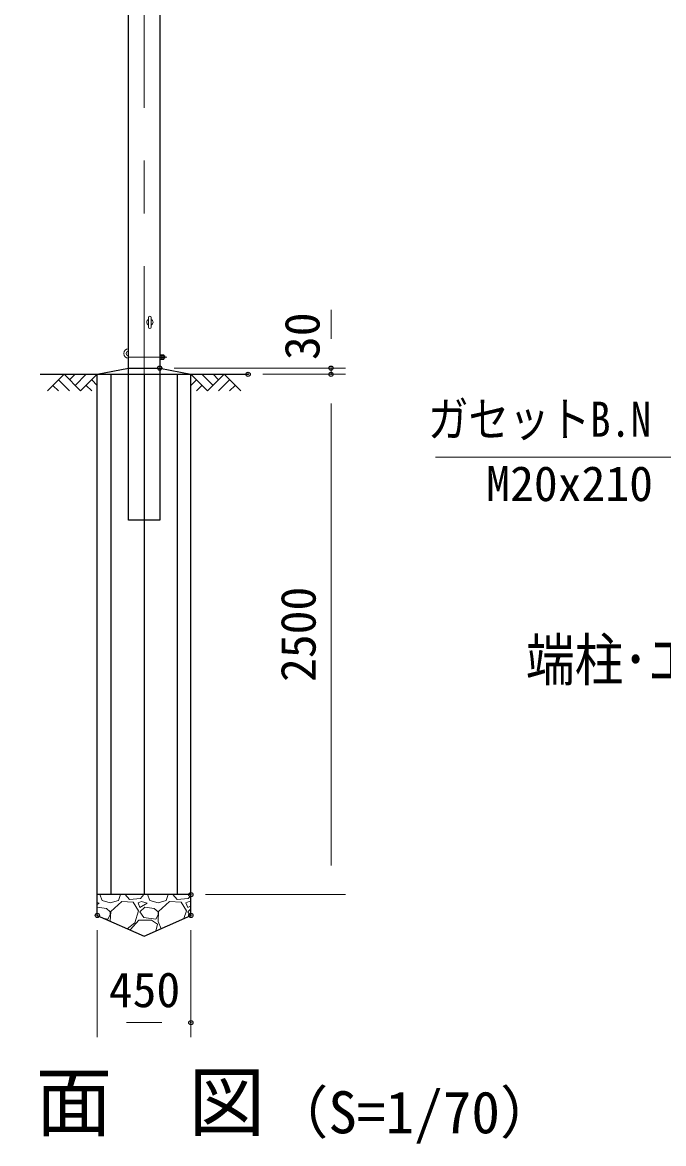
# Model space of a CAD drawing. Units: millimetres, scale not verified. Extents: x -14699 to 14701, y -10394 to 10396.
# Drawn here: x 3591 to 6672, y -4253 to 1134 of the extents above; entities that cross this region are included whole.
import ezdxf
from ezdxf.enums import TextEntityAlignment as Align

# ---------------------------------------------------------------- set-up
doc = ezdxf.new("R2010")
doc.units = ezdxf.units.MM
doc.header["$LTSCALE"] = 40
doc.header["$PDMODE"] = 32
doc.header["$PDSIZE"] = 20
doc.linetypes.add('USER1', pattern=[50.8, 31.75, -6.35, 6.35, -6.35])
for name, color, linetype, lineweight in [('0-0_D-TTL-TXT', 7, 'Continuous', 13), ('0-1_D-STR1', 1, 'Continuous', 25), ('0-2_D-BMK', 2, 'USER1', 13), ('0-3_D-STR3', 3, 'Continuous', 13), ('0-4_D-BGD', 7, 'Continuous', 25), ('0-5_D-STR4', 7, 'Continuous', 25), ('0-6_D-DCR-HCH', 7, 'Continuous', 13), ('0-7_D-STR-DIM', 7, 'Continuous', 13), ('0-A_D-STR-TXT', 7, 'Continuous', 13)]:
    doc.layers.add(name, color=color, linetype=linetype, lineweight=lineweight)
doc.layers.add('0-9_Defpoints', color=8, linetype='Continuous')
doc.styles.add('ＭＳ ゴシック', font='')
doc.styles.get('ＭＳ ゴシック').set_extended_font_data('MS Gothic')

msp = doc.modelspace()

# ---------------------------------------------------------------- linework, layer by layer
at = {"layer": '0-1_D-STR1'}
msp.add_lwpolyline([(4100.92, 6543.32), (4250.92, 6543.32), (4250.92, -1256.68), (4100.92, -1256.68)], close=True, dxfattribs=at)
at = {"layer": '0-2_D-BMK'}
for p, q in [((4175.92, -1307.68), (4175.92, 6594.32)), ((4100.92, -473.68), (4285.92, -473.68))]:
    msp.add_line(p, q, dxfattribs=at)
at = {"layer": '0-3_D-STR3'}
for p, q in [((4197.67, -330.43), (4197.67, -282.93)), ((4210.17, -330.43), (4210.17, -282.93)), ((4250.92, -462.73), (4250.92, -484.63)), ((4250.92, -462.73), (4260.12, -462.73)), ((4250.92, -468.21), (4260.12, -468.21)), ((4250.92, -479.16), (4260.12, -479.16)), ((4250.92, -484.63), (4260.12, -484.63)), ((4260.92, -462.73), (4260.92, -484.63)), ((4260.92, -462.73), (4270.12, -462.73)), ((4260.92, -465.07), (4260.92, -482.3)), ((4260.92, -468.21), (4270.12, -468.21)), ((4260.92, -479.16), (4270.12, -479.16)), ((4260.92, -484.63), (4270.12, -484.63)), ((4270.92, -465.07), (4270.92, -482.3)), ((4270.92, -467.68), (4274.97, -467.68)), ((4270.92, -468.63), (4275.92, -468.63)), ((4270.92, -479.68), (4274.97, -479.68)), ((4275.92, -468.63), (4274.97, -467.68)), ((4274.97, -467.68), (4274.97, -479.68)), ((4275.92, -468.63), (4275.92, -478.74))]:
    msp.add_line(p, q, dxfattribs=at)
msp.add_lwpolyline([(4270.92, -478.74), (4275.92, -478.74), (4274.97, -479.68)], dxfattribs=at)
for centre, radius, start, end in [((4203.92, -306.68), 15, 114.62432, 245.37568), ((4203.92, -282.93), 6.25, 0, 180), ((4203.92, -306.68), 15, 294.62432, 65.37568), ((4203.92, -330.43), 6.25, 180, 0), ((4100.92, -456.68), 23, 90, 270), ((4100.92, -456.68), 11, 90, 270), ((4241.78, -473.68), 19.14, 343.37369, 16.62631), ((4255.94, -465.47), 5, 326.78843, 33.21157), ((4255.94, -481.9), 5, 326.78843, 33.21157), ((4251.78, -473.68), 19.14, 343.37369, 16.62631), ((4265.94, -465.47), 5, 326.78843, 33.21157), ((4265.94, -481.9), 5, 326.78843, 33.21157)]:
    msp.add_arc(centre, radius, start, end, dxfattribs=at)
at = {"layer": '0-4_D-BGD'}
for p, q in [((3675.92, -556.68), (4675.92, -556.68)), ((4400.92, -3056.68), (3950.92, -3056.68))]:
    msp.add_line(p, q, dxfattribs=at)
at = {"layer": '0-5_D-STR4'}
for p, q in [((3950.92, -3156.68), (3950.92, -556.68)), ((4016.82, -556.68), (4016.82, -3056.68)), ((4175.92, -556.68), (4175.92, -3056.68)), ((4335.02, -556.68), (4335.02, -3056.68)), ((4400.92, -3156.68), (4400.92, -556.68))]:
    msp.add_line(p, q, dxfattribs=at)
for points in [[(3950.92, -556.68), (4100.92, -526.68), (4250.92, -526.68), (4400.92, -556.68)], [(3950.92, -3156.68), (4175.92, -3256.68), (4400.92, -3156.68)]]:
    msp.add_lwpolyline(points, dxfattribs=at)
at = {"layer": '0-6_D-DCR-HCH'}
for p, q in [((3791.28, -556.68), (3711.47, -636.5)), ((3764.68, -583.29), (3818.13, -636.5)), ((3791.28, -556.68), (3871.1, -636.5)), ((3817.89, -583.29), (3844.5, -556.68)), ((3844.5, -609.9), (3897.71, -556.68)), ((3871.1, -636.5), (3950.92, -556.68)), ((3924.31, -583.29), (3950.92, -609.78)), ((4480.74, -636.5), (4400.92, -556.68)), ((4427.53, -583.29), (4400.92, -609.78)), ((4507.34, -609.9), (4454.13, -556.68)), ((4560.56, -556.68), (4480.74, -636.5)), ((4534.09, -583.43), (4507.34, -556.68)), ((4587.16, -583.29), (4533.71, -636.5)), ((4560.56, -556.68), (4640.37, -636.5)), ((3738.07, -609.9), (3764.8, -636.5)), ((3897.71, -609.9), (3924.44, -636.5)), ((4454.13, -609.9), (4427.4, -636.5)), ((4613.77, -609.9), (4587.04, -636.5)), ((3962.52, -3056.68), (3974.33, -3084.24)), ((4052.53, -3084.24), (4062.37, -3056.68)), ((4105.43, -3079.64), (4084.39, -3056.68)), ((4174.85, -3056.68), (4158.33, -3075.04)), ((4192.52, -3056.68), (4204.33, -3084.24)), ((4282.53, -3084.24), (4292.37, -3056.68)), ((4335.43, -3079.64), (4314.39, -3056.68)), ((4400.92, -3061.05), (4388.33, -3075.04)), ((3960.53, -3098.04), (3950.92, -3094.84)), ((3950.92, -3103.81), (3960.53, -3098.04)), ((3995.03, -3123.34), (3950.92, -3116.72)), ((3974.33, -3084.24), (4013.43, -3095.74)), ((4013.43, -3139.44), (3995.03, -3123.34)), ((4013.43, -3095.74), (4052.53, -3084.24)), ((4068.63, -3088.84), (4015.73, -3137.14)), ((4123.83, -3093.44), (4068.63, -3088.84)), ((4158.33, -3075.04), (4105.43, -3079.64)), ((4149.13, -3134.84), (4123.83, -3093.44)), ((4162.93, -3088.84), (4146.83, -3095.74)), ((4146.83, -3095.74), (4156.03, -3118.74)), ((4156.03, -3118.74), (4190.53, -3098.04)), ((4179.03, -3116.44), (4156.03, -3139.44)), ((4190.53, -3098.04), (4162.93, -3088.84)), ((4225.03, -3123.34), (4179.03, -3116.44)), ((4204.33, -3084.24), (4243.43, -3095.74)), ((4243.43, -3139.44), (4225.03, -3123.34)), ((4243.43, -3095.74), (4282.53, -3084.24)), ((4298.63, -3088.84), (4245.73, -3137.14)), ((4353.83, -3093.44), (4298.63, -3088.84)), ((4388.33, -3075.04), (4335.43, -3079.64)), ((4379.13, -3134.84), (4353.83, -3093.44)), ((4392.93, -3088.84), (4376.83, -3095.74)), ((4376.83, -3095.74), (4386.03, -3118.74)), ((4386.03, -3118.74), (4400.92, -3109.81)), ((4400.92, -3091.5), (4392.93, -3088.84)), ((3985.24, -3171.94), (4001.93, -3173.94)), ((4001.93, -3173.94), (4013.43, -3153.24)), ((4013.43, -3153.24), (4013.43, -3139.44)), ((4015.73, -3137.14), (4013.48, -3184.49)), ((4130.73, -3192.34), (4149.13, -3134.84)), ((4156.03, -3139.44), (4174.43, -3167.04)), ((4174.43, -3167.04), (4231.93, -3173.94)), ((4231.93, -3173.94), (4243.43, -3153.24)), ((4245.73, -3137.14), (4243.43, -3185.44)), ((4243.43, -3153.24), (4243.43, -3139.44)), ((4367.37, -3171.6), (4379.13, -3134.84)), ((4400.92, -3124.55), (4386.03, -3139.44)), ((4386.03, -3139.44), (4398.3, -3157.85)), ((4094.37, -3220.44), (4130.73, -3192.34)), ((4110.03, -3224.54), (4151.43, -3178.54)), ((4112.28, -3228.4), (4110.03, -3224.54)), ((4151.43, -3178.54), (4211.23, -3178.54)), ((4211.23, -3178.54), (4241.13, -3199.24)), ((4231.93, -3231.44), (4227.51, -3233.75)), ((4241.13, -3199.24), (4231.93, -3231.44)), ((4243.43, -3185.44), (4258.06, -3220.18)), ((4176.99, -3256.21), (4174.38, -3256))]:
    msp.add_line(p, q, dxfattribs=at)
at = {"layer": '0-7_D-STR-DIM'}
for p, q in [((5074.47, -386.68), (5074.47, -246.68)), ((4320.92, -526.68), (5144.47, -526.68)), ((5074.47, -556.68), (5074.47, -526.68)), ((4745.92, -556.68), (5144.47, -556.68)), ((4745.92, -556.68), (5144.47, -556.68)), ((5074.47, -2916.68), (5074.47, -696.68)), ((5074.47, -696.68), (5074.47, -836.68)), ((4470.92, -3056.68), (5144.47, -3056.68)), ((3950.92, -3226.68), (3950.92, -3741.55)), ((4400.92, -3226.68), (4400.92, -3741.55)), ((4090.92, -3671.55), (4260.92, -3671.55))]:
    msp.add_line(p, q, dxfattribs=at)
at = {"layer": '0-9_Defpoints'}
for p in [(4250.92, -526.68), (5074.47, -526.68), (4675.92, -556.68), (5074.47, -556.68), (4400.92, -3056.68), (3950.92, -3156.68), (4400.92, -3156.68), (4400.92, -3671.55)]:
    msp.add_point(p, dxfattribs=at)
at = {"layer": '0-A_D-STR-TXT'}
msp.add_lwpolyline([(5576.63, -954.99), (6784.44, -954.99), (7048.9, -586.48)], dxfattribs=at)

# ---------------------------------------------------------------- texts
at = {"layer": '0-0_D-TTL-TXT', "style": 'ＭＳ ゴシック', "width": 0.85}
msp.add_text('端柱･エンドサポート取付詳細', height=202.1, dxfattribs=at).set_placement((6010.7, -2089.71), align=Align.BOTTOM_LEFT)
at = {"layer": '0-0_D-TTL-TXT', "style": 'ＭＳ ゴシック'}
for s, height, p in [('側\u3000面\u3000図', 269.5, (2919.46, -4268.53)), ('（S=1/70）', 202.1, (4785.56, -4264.1))]:
    msp.add_text(s, height=height, dxfattribs=at).set_placement(p, align=Align.BOTTOM_LEFT)
at = {"layer": '0-7_D-STR-DIM', "style": 'ＭＳ ゴシック'}
for s, p in [('30', (5069.68, -488.15)), ('2500', (5050.85, -2035.06))]:
    msp.add_text(s, height=168.3, rotation=90, dxfattribs=at).set_placement(p, align=Align.BOTTOM_LEFT)
msp.add_text('450', height=168.3, dxfattribs=at).set_placement((4006.17, -3647.94), align=Align.BOTTOM_LEFT)
at = {"layer": '0-A_D-STR-TXT', "style": 'ＭＳ ゴシック', "width": 0.85}
msp.add_text('ガセットB.N', height=168.3, dxfattribs=at).set_placement((5539.37, -906.94), align=Align.BOTTOM_LEFT)
at = {"layer": '0-A_D-STR-TXT', "style": 'ＭＳ ゴシック'}
msp.add_text('M20x210', height=168.3, dxfattribs=at).set_placement((5820.09, -1216.3), align=Align.BOTTOM_LEFT)

doc.saveas('drawing.dxf')
